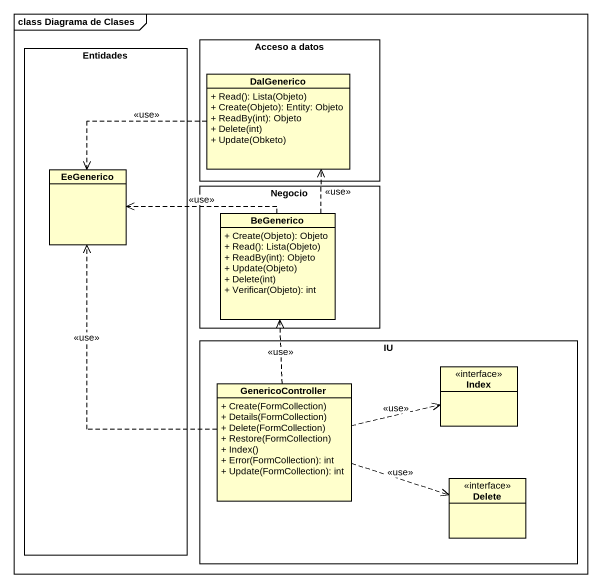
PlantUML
@startuml
mainframe class Diagrama de Clases
hide circle
hide empty members
skinparam classAttributeIconSize 0
rectangle "Acceso a datos" as Acceso_a_datos {
  class DalGenerico {
    + Read(): Lista(Objeto)
    + Create(Objeto): Entity: Objeto
    + ReadBy(int): Objeto
    + Delete(int)
    + Update(Obketo)
  }
}
rectangle Entidades {
  class EeGenerico
}
rectangle Negocio {
  class BeGenerico {
    + Create(Objeto): Objeto
    + Read(): Lista(Objeto)
    + ReadBy(int): Objeto
    + Update(Objeto)
    + Delete(int)
    + Verificar(Objeto): int
  }
}
rectangle IU {
  class GenericoController {
    + Create(FormCollection)
    + Details(FormCollection)
    + Delete(FormCollection)
    + Restore(FormCollection)
    + Index()
    + Error(FormCollection): int
    + Update(FormCollection): int
  }
  class Index <<interface>>
  class Delete <<interface>>
}
DalGenerico .left.> EeGenerico : <<use>>
BeGenerico .up.> DalGenerico : <<use>>
BeGenerico .left.> EeGenerico : <<use>>
GenericoController .up.> EeGenerico : <<use>>
GenericoController .up.> BeGenerico : <<use>>
GenericoController .right.> Index : <<use>>
GenericoController .right.> Delete : <<use>>
@enduml
